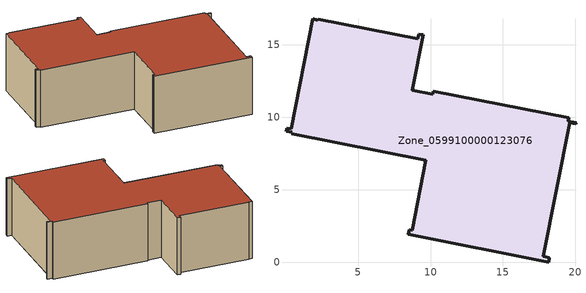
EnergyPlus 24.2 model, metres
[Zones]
Zone_0599100000123076
 floor ground (C_G): 19.61,9.63 17.79,0.39 18.21,0.31 18.16,0 8.46,1.93 8.55,2.23 8.73,2.2 9.68,7.04 0.41,8.86 0.44,8.98 0.02,9.05 0.06,9.26 0.38,9.2 1.87,16.79 2.23,16.72 2.24,16.77 9.12,15.42 9.18,15.75 9.5,15.69 8.75,11.87 10.14,11.6 10.18,11.8 19.55,9.97 19.5,9.74 20.05,9.64 20.03,9.55 z0
 wall outside (C_F): 10.14,11.6 8.75,11.87 9.5,15.69 9.18,15.75 9.12,15.42 2.24,16.77 2.23,16.72 1.87,16.79 0.38,9.2 0.06,9.26 0.02,9.05 0.44,8.98 0.41,8.86 9.68,7.04 8.73,2.2 8.55,2.23 8.46,1.93 18.16,0 18.21,0.31 17.79,0.39 19.61,9.63 20.03,9.55 20.05,9.64 19.5,9.74 19.55,9.97 10.18,11.8 10.14,11.6 z0:5.98
 roof outside (C_R): 8.75,11.87 9.5,15.69 9.18,15.75 9.12,15.42 2.24,16.77 2.23,16.72 1.87,16.79 0.38,9.2 0.06,9.26 0.02,9.05 0.44,8.98 0.41,8.86 9.68,7.04 8.73,2.2 8.55,2.23 8.46,1.93 18.16,0 18.21,0.31 17.79,0.39 19.61,9.63 20.03,9.55 20.05,9.64 19.5,9.74 19.55,9.97 10.18,11.8 10.14,11.6 z5.98
[BUILDING]
Pand.0599100000123076: North Axis=0; Terrain=City; Loads Convergence Tolerance Value=0.04; Temperature Convergence Tolerance Value=0.4; Solar Distribution=FullExterior; Maximum Number of Warmup Days=25; Minimum Number of Warmup Days=1
[Site:Location]
Rotterdam.The.Hague.AP_ZH_NLD Design_Conditions: Latitude=51.96; Longitude=4.45; Time Zone=1; Elevation=-4.5
[SITE:GROUNDTEMPERATURE:BUILDINGSURFACE]
18, 18, 18, 18, 18, 18, 18, 18, 18, 18, 18, 18
[MATERIAL] Thermal Absorptance=0.9; Solar Absorptance=0.7; Visible Absorptance=0.7
Name | Roughness | Thickness | Conductivity | Density | Specific Heat
G.D.1965 | MediumSmooth | 0.15 | 1 | 540 | 1210
F.D.1965 | Rough | 0.3 | 0.857143 | 1920 | 840
R.D.1965 | MediumRough | 0.2 | 0.08 | 1500 | 1000
[CONSTRUCTION]
C_G: G.D.1965
C_F: F.D.1965
C_R: R.D.1965
[ZONE]
Zone_0599100000123076: Type=1; Multiplier=1; Ceiling Height=Autocalculate; Volume=Autocalculate; Floor Area=autocalculate; Part of Total Floor Area=Yes
[ZONEINFILTRATION:DESIGNFLOWRATE]
Infil_Zone_0599100000123076: Zone or ZoneList or Space or SpaceList=Zone_0599100000123076; Schedule=AlwaysOn; Design Flow Rate Calculation Method=Flow/Area; Flow Rate per Floor Area=0.0042; Constant Term Coefficient=1; Temperature Term Coefficient=0; Velocity Term Coefficient=0; Velocity Squared Term Coefficient=0
[HVACTEMPLATE:ZONE:IDEALLOADSAIRSYSTEM]
Zone_0599100000123076: Maximum Heating Supply Air Temperature=50; Minimum Cooling Supply Air Temperature=13; Maximum Heating Supply Air Humidity Ratio=0.0156; Minimum Cooling Supply Air Humidity Ratio=0.0077; Heating Limit=NoLimit; Cooling Limit=NoLimit; Dehumidification Control Type=ConstantSensibleHeatRatio; Cooling Sensible Heat Ratio=0.7; Dehumidification Setpoint=60; Humidification Control Type=None; Humidification Setpoint=30; Outdoor Air Method=None; Outdoor Air Flow Rate per Person=0.00944; Outdoor Air Flow Rate per Zone Floor Area=0; Outdoor Air Flow Rate per Zone=0; Demand Controlled Ventilation Type=None; Outdoor Air Economizer Type=NoEconomizer; Heat Recovery Type=None; Sensible Heat Recovery Effectiveness=0.7; Latent Heat Recovery Effectiveness=0.65
[ZONECONTROL:THERMOSTAT]
ThermostatControl_Zone_0599100000123076: Zone or ZoneList=Zone_0599100000123076; Control Type Schedule=DualSetpointControlType; Control 1=Thermostat_Zone_0599100000123076; Temperature Difference Between Cutout And Setpoint=0
[THERMOSTATSETPOINT:DUALSETPOINT]
Thermostat_Zone_0599100000123076: Heating Setpoint Temperature Schedule=HeatingSetpoint_Zone_0599100000123076; Cooling Setpoint Temperature Schedule=CoolingSetpoint_Zone_0599100000123076
[SCHEDULE:COMPACT]
HeatingSetpoint_Zone_0599100000123076: Through: 12/31, For: AllDays, Until: 24:00, 21
CoolingSetpoint_Zone_0599100000123076: Through: 12/31, For: AllDays, Until: 24:00, 24
DualSetpointControlType: Through: 12/31, For: AllDays, Until: 24:00, 4
AlwaysOn: Through: 12/31, For: AllDays, Until: 24:00, 1
